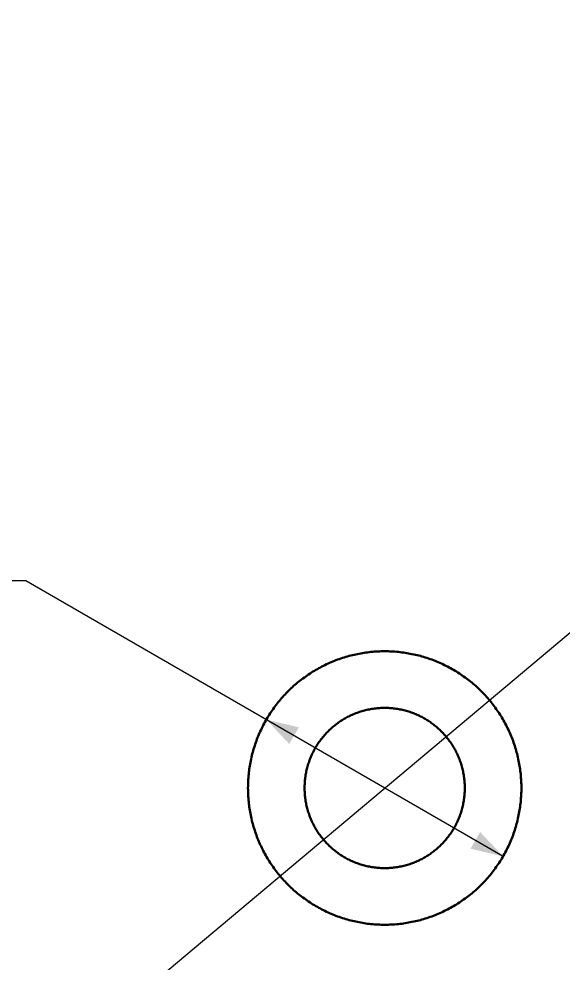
# Model space of a CAD drawing. Header units: millimetres. Extents: x 0 to 841, y 0 to 594.
# Drawn here: x 469.7 to 520.6, y 406.6 to 494.9 of the extents above; entities that cross this region are included whole.
import ezdxf

# ---------------------------------------------------------------- set-up
doc = ezdxf.new("R2010")
doc.units = ezdxf.units.MM
doc.layers.add('COTA', color=7, linetype='CONTINUOUS', lineweight=25)
doc.layers.add('VIS', color=7, linetype='CONTINUOUS', lineweight=50)

msp = doc.modelspace()

# ---------------------------------------------------------------- linework, layer by layer
at = {"layer": 'COTA'}
for p, q in [((438.061, 367.67), (589.738, 494.941)), ((470.339, 442.349), (432.988, 442.349)), ((515.026, 416.549), (470.339, 442.349))]:
    msp.add_line(p, q, dxfattribs=at)
for points in [[(492.856, 429.349), (495.004, 427.07), (495.904, 428.629)], [(515.026, 416.549), (512.878, 418.829), (511.978, 417.27)]]:
    msp.add_solid(points, dxfattribs=at)
at = {"layer": 'VIS'}
for points in [[(516.741, 422.949), (516.74, 422.788), (516.737, 422.628), (516.732, 422.467), (516.725, 422.306), (516.715, 422.146), (516.704, 421.985), (516.691, 421.825), (516.676, 421.665), (516.659, 421.505), (516.64, 421.345), (516.619, 421.186), (516.595, 421.026), (516.57, 420.867), (516.543, 420.709), (516.514, 420.551), (516.483, 420.393), (516.45, 420.236), (516.415, 420.079), (516.378, 419.922), (516.339, 419.766), (516.298, 419.61), (516.255, 419.455), (516.21, 419.301), (516.163, 419.147), (516.114, 418.994), (516.064, 418.841), (516.011, 418.689), (515.956, 418.538), (515.9, 418.387), (515.842, 418.237), (515.782, 418.088), (515.72, 417.94), (515.656, 417.792), (515.59, 417.645), (515.522, 417.499), (515.453, 417.354), (515.382, 417.21), (515.309, 417.067), (515.234, 416.924), (515.157, 416.783), (515.079, 416.642), (514.999, 416.503), (514.917, 416.364), (514.833, 416.227), (514.748, 416.091), (514.661, 415.955), (514.572, 415.821), (514.482, 415.688), (514.39, 415.556), (514.296, 415.426), (514.201, 415.296), (514.104, 415.168), (514.005, 415.041), (513.905, 414.915), (513.803, 414.79), (513.7, 414.667), (513.595, 414.545), (513.489, 414.424), (513.381, 414.305), (513.271, 414.187), (513.161, 414.07), (513.048, 413.955), (512.935, 413.842), (512.819, 413.729), (512.703, 413.618), (512.585, 413.509), (512.466, 413.401), (512.345, 413.295), (512.223, 413.19), (512.1, 413.087), (511.975, 412.985), (511.849, 412.885), (511.722, 412.786), (511.594, 412.689), (511.464, 412.594), (511.334, 412.5), (511.202, 412.408), (511.069, 412.318), (510.935, 412.229), (510.799, 412.142), (510.663, 412.057), (510.526, 411.973), (510.387, 411.891), (510.248, 411.811), (510.107, 411.733), (509.966, 411.656), (509.823, 411.581), (509.68, 411.508), (509.536, 411.437), (509.391, 411.367), (509.245, 411.3), (509.098, 411.234), (508.95, 411.17), (508.802, 411.108), (508.653, 411.048), (508.503, 410.99), (508.352, 410.933), (508.201, 410.879), (508.049, 410.826), (507.896, 410.776), (507.743, 410.727), (507.589, 410.68), (507.434, 410.635), (507.279, 410.592), (507.124, 410.551), (506.968, 410.512), (506.811, 410.475), (506.654, 410.44), (506.497, 410.407), (506.339, 410.376), (506.181, 410.347), (506.022, 410.32), (505.864, 410.295), (505.704, 410.271), (505.545, 410.25), (505.385, 410.231), (505.225, 410.214), (505.065, 410.199), (504.905, 410.186), (504.744, 410.175), (504.584, 410.165), (504.423, 410.158), (504.262, 410.153), (504.102, 410.15), (503.941, 410.149), (503.78, 410.15), (503.619, 410.153), (503.458, 410.158), (503.298, 410.165), (503.137, 410.175), (502.976, 410.186), (502.816, 410.199), (502.656, 410.214), (502.496, 410.231), (502.336, 410.25), (502.177, 410.271), (502.018, 410.295), (501.859, 410.32), (501.7, 410.347), (501.542, 410.376), (501.384, 410.407), (501.227, 410.44), (501.07, 410.475), (500.913, 410.512), (500.757, 410.551), (500.602, 410.592), (500.447, 410.635), (500.292, 410.68), (500.139, 410.727), (499.985, 410.776), (499.833, 410.826), (499.681, 410.879), (499.529, 410.933), (499.379, 410.99), (499.229, 411.048), (499.08, 411.108), (498.931, 411.17), (498.783, 411.234), (498.637, 411.3), (498.491, 411.367), (498.346, 411.437), (498.201, 411.508), (498.058, 411.581), (497.916, 411.656), (497.774, 411.733), (497.634, 411.811), (497.494, 411.891), (497.356, 411.973), (497.218, 412.057), (497.082, 412.142), (496.947, 412.229), (496.813, 412.318), (496.68, 412.408), (496.548, 412.5), (496.417, 412.594), (496.287, 412.689), (496.159, 412.786), (496.032, 412.885), (495.906, 412.985), (495.782, 413.087), (495.658, 413.19), (495.536, 413.295), (495.416, 413.401), (495.296, 413.509), (495.178, 413.618), (495.062, 413.729), (494.947, 413.842), (494.833, 413.955), (494.721, 414.07), (494.61, 414.187), (494.501, 414.305), (494.393, 414.424), (494.286, 414.545), (494.181, 414.667), (494.078, 414.79), (493.976, 414.915), (493.876, 415.041), (493.778, 415.168), (493.681, 415.296), (493.585, 415.426), (493.492, 415.556), (493.399, 415.688), (493.309, 415.821), (493.22, 415.955), (493.133, 416.091), (493.048, 416.227), (492.964, 416.364), (492.882, 416.503), (492.802, 416.642), (492.724, 416.783), (492.647, 416.924), (492.573, 417.067), (492.5, 417.21), (492.428, 417.354), (492.359, 417.499), (492.291, 417.645), (492.226, 417.792), (492.162, 417.94), (492.1, 418.088), (492.04, 418.237), (491.981, 418.387), (491.925, 418.538), (491.87, 418.689), (491.818, 418.841), (491.767, 418.994), (491.718, 419.147), (491.672, 419.301), (491.627, 419.455), (491.584, 419.61), (491.543, 419.766), (491.504, 419.922), (491.467, 420.079), (491.432, 420.236), (491.399, 420.393), (491.367, 420.551), (491.338, 420.709), (491.311, 420.867), (491.286, 421.026), (491.263, 421.186), (491.242, 421.345), (491.222, 421.505), (491.205, 421.665), (491.19, 421.825), (491.177, 421.985), (491.166, 422.146), (491.157, 422.306), (491.15, 422.467), (491.145, 422.628), (491.142, 422.788), (491.141, 422.949), (491.142, 423.11), (491.145, 423.271), (491.15, 423.432), (491.157, 423.592), (491.166, 423.753), (491.177, 423.913), (491.19, 424.074), (491.205, 424.234), (491.222, 424.394), (491.242, 424.554), (491.263, 424.713), (491.286, 424.872), (491.311, 425.031), (491.338, 425.19), (491.367, 425.348), (491.399, 425.506), (491.432, 425.663), (491.467, 425.82), (491.504, 425.976), (491.543, 426.132), (491.584, 426.288), (491.627, 426.443), (491.672, 426.597), (491.718, 426.751), (491.767, 426.905), (491.818, 427.057), (491.87, 427.209), (491.925, 427.361), (491.981, 427.511), (492.04, 427.661), (492.1, 427.81), (492.162, 427.959), (492.226, 428.106), (492.291, 428.253), (492.359, 428.399), (492.428, 428.544), (492.5, 428.689), (492.573, 428.832), (492.647, 428.974), (492.724, 429.116), (492.802, 429.256), (492.882, 429.396), (492.964, 429.534), (493.048, 429.671), (493.133, 429.808), (493.22, 429.943), (493.309, 430.077), (493.399, 430.21), (493.492, 430.342), (493.585, 430.473), (493.681, 430.602), (493.778, 430.731), (493.876, 430.858), (493.976, 430.984), (494.078, 431.108), (494.181, 431.232), (494.286, 431.354), (494.393, 431.474), (494.501, 431.594), (494.61, 431.711), (494.721, 431.828), (494.833, 431.943), (494.947, 432.057), (495.062, 432.169), (495.178, 432.28), (495.296, 432.389), (495.416, 432.497), (495.536, 432.604), (495.658, 432.709), (495.782, 432.812), (495.906, 432.914), (496.032, 433.014), (496.159, 433.112), (496.287, 433.209), (496.417, 433.305), (496.548, 433.398), (496.68, 433.49), (496.813, 433.581), (496.947, 433.67), (497.082, 433.757), (497.218, 433.842), (497.356, 433.926), (497.494, 434.007), (497.634, 434.088), (497.774, 434.166), (497.916, 434.243), (498.058, 434.317), (498.201, 434.39), (498.346, 434.462), (498.491, 434.531), (498.637, 434.599), (498.783, 434.664), (498.931, 434.728), (499.08, 434.79), (499.229, 434.85), (499.379, 434.909), (499.529, 434.965), (499.681, 435.02), (499.833, 435.072), (499.985, 435.123), (500.139, 435.172), (500.292, 435.218), (500.447, 435.263), (500.602, 435.306), (500.757, 435.347), (500.913, 435.386), (501.07, 435.423), (501.227, 435.458), (501.384, 435.491), (501.542, 435.523), (501.7, 435.552), (501.859, 435.579), (502.018, 435.604), (502.177, 435.627), (502.336, 435.648), (502.496, 435.667), (502.656, 435.685), (502.816, 435.7), (502.976, 435.713), (503.137, 435.724), (503.298, 435.733), (503.458, 435.74), (503.619, 435.745), (503.78, 435.748), (503.941, 435.749), (504.102, 435.748), (504.262, 435.745), (504.423, 435.74), (504.584, 435.733), (504.744, 435.724), (504.905, 435.713), (505.065, 435.7), (505.225, 435.685), (505.385, 435.667), (505.545, 435.648), (505.704, 435.627), (505.864, 435.604), (506.022, 435.579), (506.181, 435.552), (506.339, 435.523), (506.497, 435.491), (506.654, 435.458), (506.811, 435.423), (506.968, 435.386), (507.124, 435.347), (507.279, 435.306), (507.434, 435.263), (507.589, 435.218), (507.743, 435.172), (507.896, 435.123), (508.049, 435.072), (508.201, 435.02), (508.352, 434.965), (508.503, 434.909), (508.653, 434.85), (508.802, 434.79), (508.95, 434.728), (509.098, 434.664), (509.245, 434.599), (509.391, 434.531), (509.536, 434.462), (509.68, 434.39), (509.823, 434.317), (509.966, 434.243), (510.107, 434.166), (510.248, 434.088), (510.387, 434.007), (510.526, 433.926), (510.663, 433.842), (510.799, 433.757), (510.935, 433.67), (511.069, 433.581), (511.202, 433.49), (511.334, 433.398), (511.464, 433.305), (511.594, 433.209), (511.722, 433.112), (511.849, 433.014), (511.975, 432.914), (512.1, 432.812), (512.223, 432.709), (512.345, 432.604), (512.466, 432.497), (512.585, 432.389), (512.703, 432.28), (512.819, 432.169), (512.935, 432.057), (513.048, 431.943), (513.161, 431.828), (513.271, 431.711), (513.381, 431.594), (513.489, 431.474), (513.595, 431.354), (513.7, 431.232), (513.803, 431.108), (513.905, 430.984), (514.005, 430.858), (514.104, 430.731), (514.201, 430.602), (514.296, 430.473), (514.39, 430.342), (514.482, 430.21), (514.572, 430.077), (514.661, 429.943), (514.748, 429.808), (514.833, 429.671), (514.917, 429.534), (514.999, 429.396), (515.079, 429.256), (515.157, 429.116), (515.234, 428.974), (515.309, 428.832), (515.382, 428.689), (515.453, 428.544), (515.522, 428.399), (515.59, 428.253), (515.656, 428.106), (515.72, 427.959), (515.782, 427.81), (515.842, 427.661), (515.9, 427.511), (515.956, 427.361), (516.011, 427.209), (516.064, 427.057), (516.114, 426.905), (516.163, 426.751), (516.21, 426.597), (516.255, 426.443), (516.298, 426.288), (516.339, 426.132), (516.378, 425.976), (516.415, 425.82), (516.45, 425.663), (516.483, 425.506), (516.514, 425.348), (516.543, 425.19), (516.57, 425.031), (516.595, 424.872), (516.619, 424.713), (516.64, 424.554), (516.659, 424.394), (516.676, 424.234), (516.691, 424.074), (516.704, 423.913), (516.715, 423.753), (516.725, 423.592), (516.732, 423.432), (516.737, 423.271), (516.74, 423.11), (516.741, 422.949)], [(511.441, 422.949), (511.44, 423.069), (511.437, 423.19), (511.432, 423.31), (511.425, 423.43), (511.417, 423.55), (511.406, 423.669), (511.394, 423.789), (511.379, 423.908), (511.363, 424.027), (511.345, 424.146), (511.324, 424.265), (511.302, 424.383), (511.278, 424.501), (511.253, 424.618), (511.225, 424.735), (511.195, 424.852), (511.164, 424.968), (511.131, 425.083), (511.096, 425.198), (511.059, 425.313), (511.02, 425.426), (510.979, 425.539), (510.937, 425.652), (510.893, 425.764), (510.847, 425.875), (510.799, 425.985), (510.749, 426.095), (510.698, 426.203), (510.645, 426.311), (510.59, 426.418), (510.534, 426.524), (510.476, 426.63), (510.416, 426.734), (510.354, 426.837), (510.291, 426.939), (510.226, 427.041), (510.16, 427.141), (510.092, 427.24), (510.022, 427.338), (509.951, 427.435), (509.879, 427.531), (509.804, 427.625), (509.729, 427.719), (509.652, 427.811), (509.573, 427.902), (509.493, 427.992), (509.411, 428.08), (509.328, 428.167), (509.244, 428.253), (509.158, 428.337), (509.071, 428.42), (508.983, 428.501), (508.893, 428.581), (508.802, 428.66), (508.71, 428.737), (508.617, 428.813), (508.522, 428.887), (508.427, 428.96), (508.33, 429.031), (508.232, 429.101), (508.132, 429.169), (508.032, 429.235), (507.931, 429.3), (507.829, 429.363), (507.725, 429.424), (507.621, 429.484), (507.516, 429.542), (507.41, 429.599), (507.303, 429.653), (507.195, 429.707), (507.086, 429.758), (506.977, 429.807), (506.866, 429.855), (506.755, 429.901), (506.643, 429.945), (506.531, 429.988), (506.418, 430.028), (506.304, 430.067), (506.19, 430.104), (506.075, 430.139), (505.959, 430.173), (505.843, 430.204), (505.727, 430.234), (505.61, 430.261), (505.492, 430.287), (505.374, 430.311), (505.256, 430.333), (505.138, 430.353), (505.019, 430.371), (504.9, 430.388), (504.78, 430.402), (504.661, 430.415), (504.541, 430.425), (504.421, 430.434), (504.301, 430.441), (504.181, 430.445), (504.061, 430.448), (503.941, 430.449), (503.82, 430.448), (503.7, 430.445), (503.58, 430.441), (503.46, 430.434), (503.34, 430.425), (503.221, 430.415), (503.101, 430.402), (502.982, 430.388), (502.863, 430.371), (502.744, 430.353), (502.625, 430.333), (502.507, 430.311), (502.389, 430.287), (502.272, 430.261), (502.155, 430.234), (502.038, 430.204), (501.922, 430.173), (501.807, 430.139), (501.692, 430.104), (501.577, 430.067), (501.464, 430.028), (501.35, 429.988), (501.238, 429.945), (501.126, 429.901), (501.015, 429.855), (500.905, 429.807), (500.795, 429.758), (500.687, 429.707), (500.579, 429.653), (500.472, 429.599), (500.366, 429.542), (500.26, 429.484), (500.156, 429.424), (500.053, 429.363), (499.95, 429.3), (499.849, 429.235), (499.749, 429.169), (499.65, 429.101), (499.552, 429.031), (499.455, 428.96), (499.359, 428.887), (499.265, 428.813), (499.171, 428.737), (499.079, 428.66), (498.988, 428.581), (498.898, 428.501), (498.81, 428.42), (498.723, 428.337), (498.637, 428.253), (498.553, 428.167), (498.47, 428.08), (498.389, 427.992), (498.308, 427.902), (498.23, 427.811), (498.153, 427.719), (498.077, 427.625), (498.003, 427.531), (497.93, 427.435), (497.859, 427.338), (497.789, 427.24), (497.721, 427.141), (497.655, 427.041), (497.59, 426.939), (497.527, 426.837), (497.466, 426.734), (497.406, 426.63), (497.348, 426.524), (497.291, 426.418), (497.236, 426.311), (497.183, 426.203), (497.132, 426.095), (497.083, 425.985), (497.035, 425.875), (496.989, 425.764), (496.945, 425.652), (496.902, 425.539), (496.862, 425.426), (496.823, 425.313), (496.786, 425.198), (496.751, 425.083), (496.717, 424.968), (496.686, 424.852), (496.656, 424.735), (496.629, 424.618), (496.603, 424.501), (496.579, 424.383), (496.557, 424.265), (496.537, 424.146), (496.519, 424.027), (496.502, 423.908), (496.488, 423.789), (496.475, 423.669), (496.465, 423.55), (496.456, 423.43), (496.449, 423.31), (496.445, 423.19), (496.442, 423.069), (496.441, 422.949), (496.442, 422.829), (496.445, 422.709), (496.449, 422.589), (496.456, 422.469), (496.465, 422.349), (496.475, 422.229), (496.488, 422.11), (496.502, 421.99), (496.519, 421.871), (496.537, 421.752), (496.557, 421.634), (496.579, 421.516), (496.603, 421.398), (496.629, 421.28), (496.656, 421.163), (496.686, 421.047), (496.717, 420.931), (496.751, 420.815), (496.786, 420.7), (496.823, 420.586), (496.862, 420.472), (496.902, 420.359), (496.945, 420.247), (496.989, 420.135), (497.035, 420.024), (497.083, 419.913), (497.132, 419.804), (497.183, 419.695), (497.236, 419.587), (497.291, 419.48), (497.348, 419.374), (497.406, 419.269), (497.466, 419.165), (497.527, 419.061), (497.59, 418.959), (497.655, 418.858), (497.721, 418.758), (497.789, 418.658), (497.859, 418.56), (497.93, 418.463), (498.003, 418.368), (498.077, 418.273), (498.153, 418.18), (498.23, 418.088), (498.308, 417.997), (498.389, 417.907), (498.47, 417.819), (498.553, 417.732), (498.637, 417.646), (498.723, 417.562), (498.81, 417.479), (498.898, 417.397), (498.988, 417.317), (499.079, 417.238), (499.171, 417.161), (499.265, 417.086), (499.359, 417.011), (499.455, 416.939), (499.552, 416.868), (499.65, 416.798), (499.749, 416.73), (499.849, 416.664), (499.95, 416.599), (500.053, 416.536), (500.156, 416.474), (500.26, 416.414), (500.366, 416.356), (500.472, 416.3), (500.579, 416.245), (500.687, 416.192), (500.795, 416.141), (500.905, 416.091), (501.015, 416.043), (501.126, 415.997), (501.238, 415.953), (501.35, 415.911), (501.464, 415.87), (501.577, 415.831), (501.692, 415.794), (501.807, 415.759), (501.922, 415.726), (502.038, 415.695), (502.155, 415.665), (502.272, 415.637), (502.389, 415.611), (502.507, 415.588), (502.625, 415.566), (502.744, 415.545), (502.863, 415.527), (502.982, 415.511), (503.101, 415.496), (503.221, 415.484), (503.34, 415.473), (503.46, 415.465), (503.58, 415.458), (503.7, 415.453), (503.82, 415.45), (503.941, 415.449), (504.061, 415.45), (504.181, 415.453), (504.301, 415.458), (504.421, 415.465), (504.541, 415.473), (504.661, 415.484), (504.78, 415.496), (504.9, 415.511), (505.019, 415.527), (505.138, 415.545), (505.256, 415.566), (505.374, 415.588), (505.492, 415.611), (505.61, 415.637), (505.727, 415.665), (505.843, 415.695), (505.959, 415.726), (506.075, 415.759), (506.19, 415.794), (506.304, 415.831), (506.418, 415.87), (506.531, 415.911), (506.643, 415.953), (506.755, 415.997), (506.866, 416.043), (506.977, 416.091), (507.086, 416.141), (507.195, 416.192), (507.303, 416.245), (507.41, 416.3), (507.516, 416.356), (507.621, 416.414), (507.725, 416.474), (507.829, 416.536), (507.931, 416.599), (508.032, 416.664), (508.132, 416.73), (508.232, 416.798), (508.33, 416.868), (508.427, 416.939), (508.522, 417.011), (508.617, 417.086), (508.71, 417.161), (508.802, 417.238), (508.893, 417.317), (508.983, 417.397), (509.071, 417.479), (509.158, 417.562), (509.244, 417.646), (509.328, 417.732), (509.411, 417.819), (509.493, 417.907), (509.573, 417.997), (509.652, 418.088), (509.729, 418.18), (509.804, 418.273), (509.879, 418.368), (509.951, 418.463), (510.022, 418.56), (510.092, 418.658), (510.16, 418.758), (510.226, 418.858), (510.291, 418.959), (510.354, 419.061), (510.416, 419.165), (510.476, 419.269), (510.534, 419.374), (510.59, 419.48), (510.645, 419.587), (510.698, 419.695), (510.749, 419.804), (510.799, 419.913), (510.847, 420.024), (510.893, 420.135), (510.937, 420.247), (510.979, 420.359), (511.02, 420.472), (511.059, 420.586), (511.096, 420.7), (511.131, 420.815), (511.164, 420.931), (511.195, 421.047), (511.225, 421.163), (511.253, 421.28), (511.278, 421.398), (511.302, 421.516), (511.324, 421.634), (511.345, 421.752), (511.363, 421.871), (511.379, 421.99), (511.394, 422.11), (511.406, 422.229), (511.417, 422.349), (511.425, 422.469), (511.432, 422.589), (511.437, 422.709), (511.44, 422.829), (511.441, 422.949)]]:
    msp.add_lwpolyline(points, dxfattribs=at)

doc.saveas('drawing.dxf')
